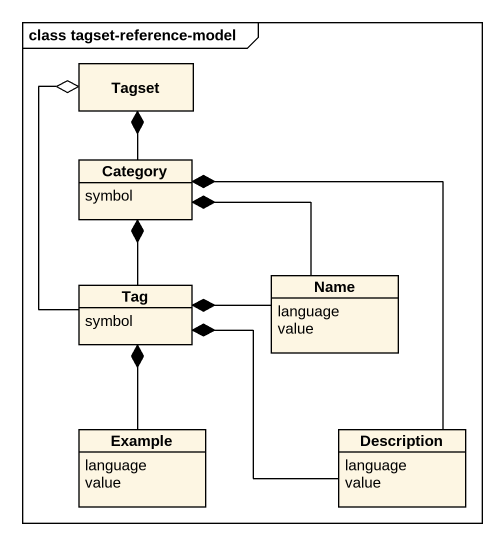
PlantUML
@startuml
mainframe class tagset-reference-model
hide circle
hide empty members
class Tagset
class Category {
  symbol
}
class Tag {
  symbol
}
class Name {
  language
  value
}
class Example {
  language
  value
}
class Description {
  language
  value
}
Tagset *-- Category
Tagset o-- Tag
Category *-- Tag
Category *-- Name
Category *-- Description
Tag *-right- Name
Tag *-- Example
Tag *-right- Description
@enduml
